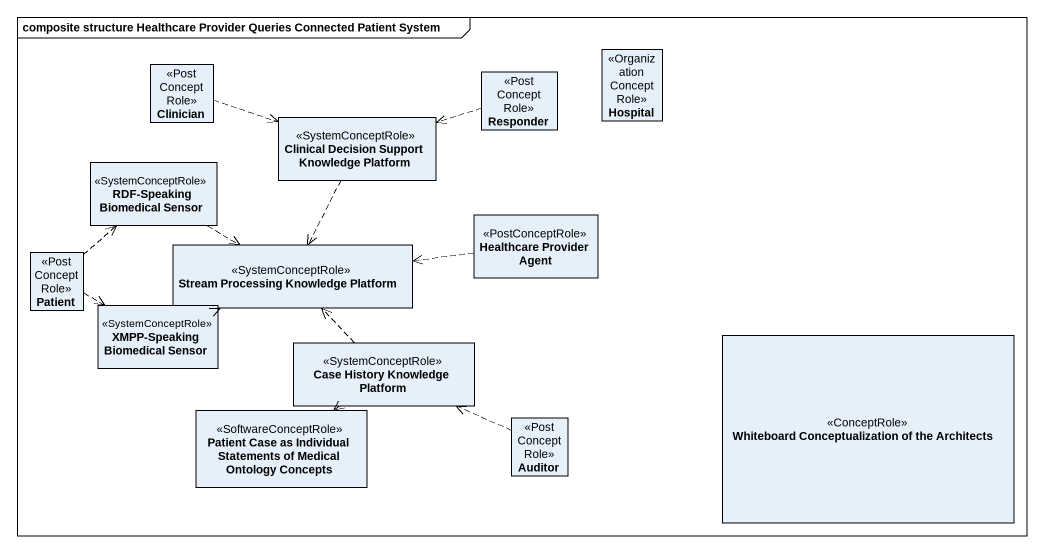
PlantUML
@startuml
mainframe composite structure Healthcare Provider Queries Connected Patient System
rectangle Clinician <<PostConceptRole>>
rectangle Responder <<PostConceptRole>>
rectangle Hospital <<OrganizationConceptRole>>
rectangle "Clinical Decision Support Knowledge Platform" as Clinical_Decision_Support <<SystemConceptRole>>
rectangle "RDF-Speaking Biomedical Sensor" as RDF_Speaking_Biomedical <<SystemConceptRole>>
rectangle "Healthcare Provider Agent" as Healthcare_Provider_Agent <<PostConceptRole>>
rectangle Patient <<PostConceptRole>>
rectangle "Stream Processing Knowledge Platform" as Stream_Processing_Knowledge <<SystemConceptRole>>
rectangle "XMPP-Speaking Biomedical Sensor" as XMPP_Speaking_Biomedical <<SystemConceptRole>>
rectangle "Case History Knowledge Platform" as Case_History_Knowledge <<SystemConceptRole>>
rectangle "Whiteboard Conceptualization of the Architects" as Whiteboard <<ConceptRole>>
rectangle "Patient Case as Individual Statements of Medical Ontology Concepts" as Patient_Case_as_Individual <<SoftwareConceptRole>>
rectangle Auditor <<PostConceptRole>>
Clinician .right.> Clinical_Decision_Support
Responder .left.> Clinical_Decision_Support
Clinical_Decision_Support ..> Stream_Processing_Knowledge
RDF_Speaking_Biomedical .right.> Stream_Processing_Knowledge
Healthcare_Provider_Agent .left.> Stream_Processing_Knowledge
Patient .up.> RDF_Speaking_Biomedical
Patient .right.> XMPP_Speaking_Biomedical
XMPP_Speaking_Biomedical .right.> Stream_Processing_Knowledge
Case_History_Knowledge .up.> Stream_Processing_Knowledge
Case_History_Knowledge ..> Patient_Case_as_Individual
Auditor .left.> Case_History_Knowledge
@enduml
